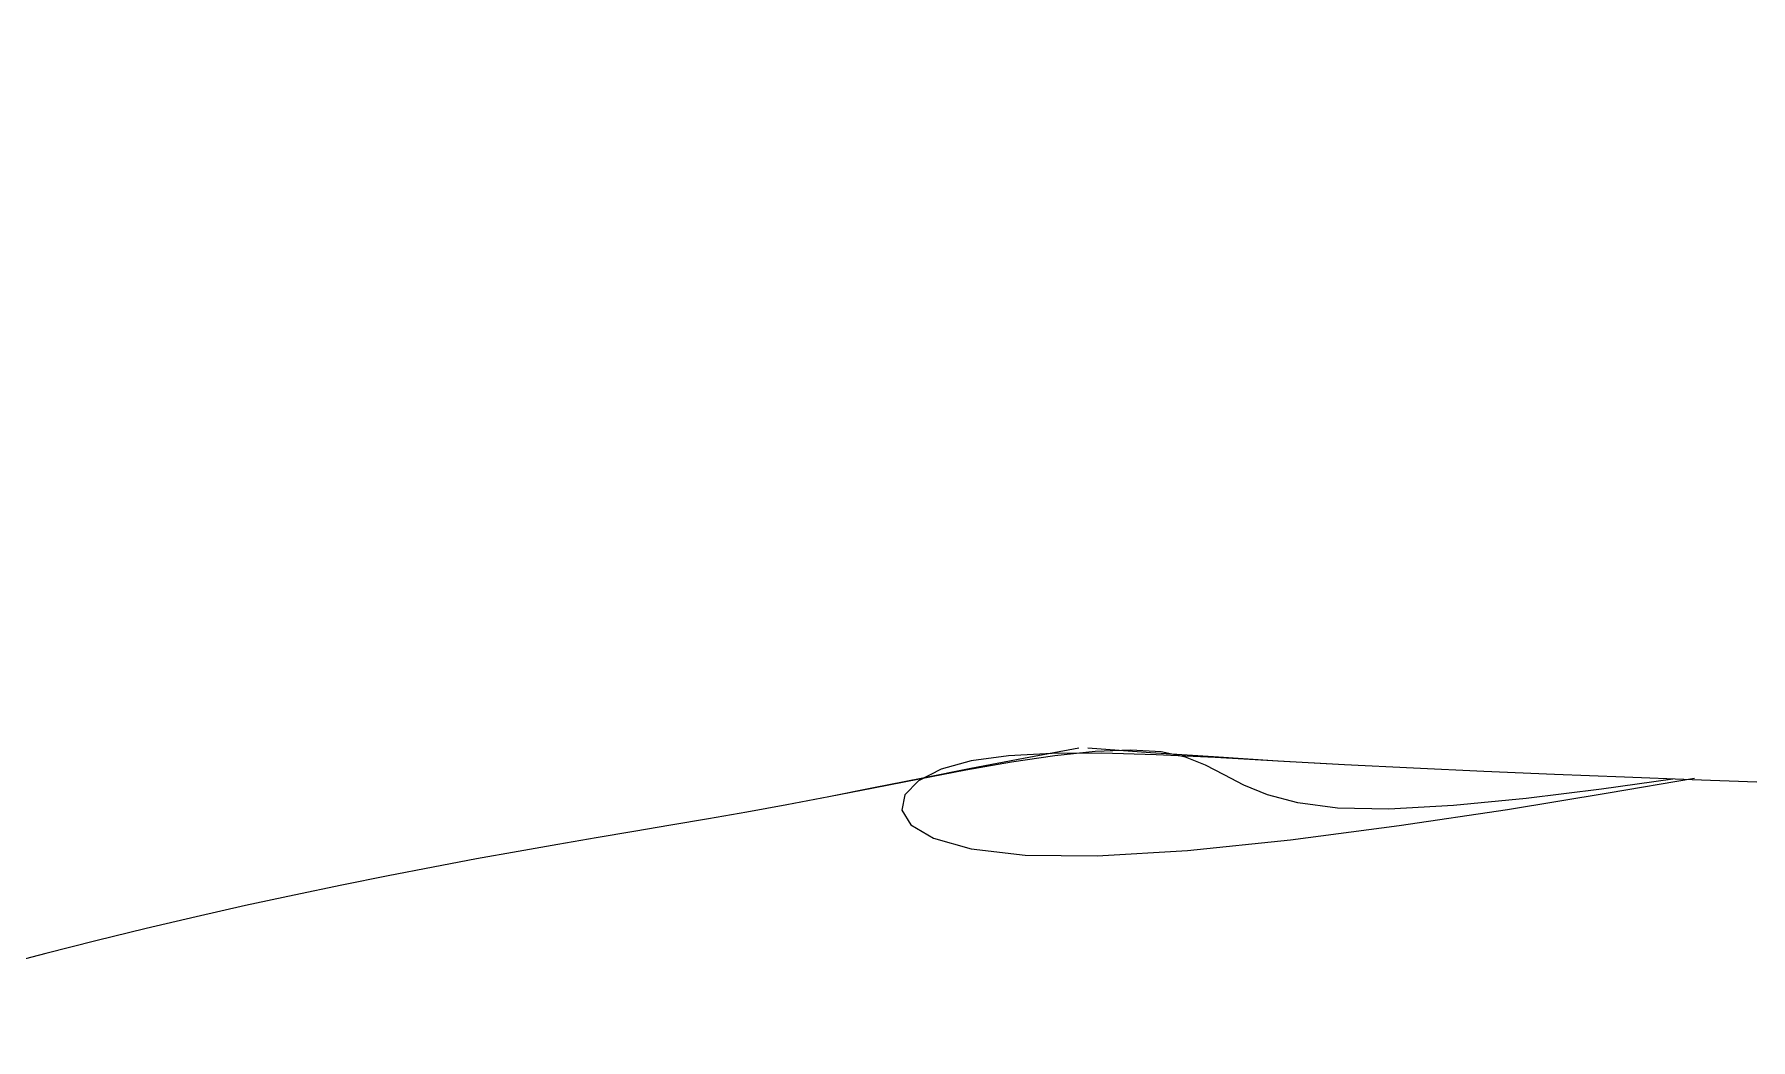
# Model space of a CAD drawing. Header units: millimetres. Extents: x 104198 to 1296755, y -81101 to 81453.
# Drawn here: x 591900.1 to 592047.8, y -26070.8 to -25984.3 of the extents above; entities that cross this region are included whole.
import ezdxf

# ---------------------------------------------------------------- set-up
doc = ezdxf.new("R2010")
doc.units = ezdxf.units.MM
doc.linetypes.add('HIDDEN2', pattern=[0.1875, 0.125, -0.0625])
doc.layers.add('0家具', color=51, linetype='Continuous')
doc.styles.add('黑体', font='simhei.ttf', dxfattribs={"width": 0.7})
doc.dimstyles.new('立面标注', dxfattribs={"dimtxt": 100, "dimasz": 35, "dimexe": 20, "dimexo": 100, "dimtad": 1, "dimdec": 0, "dimtxsty": '黑体', "dimblk": 'ARCHTICK', "dimcen": 80, "dimdle": 20, "dimclrd": 251, "dimclre": 251, "dimclrt": 256, "dimadec": 0, "dimazin": 0, "dimtfac": 1, "dimtdec": 0, "dimtix": 1, "dimtmove": 2, "dimatfit": 3, "dimldrblk": 'DOT', "dimfxl": 200, "dimfxlon": 1, "dimarcsym": 0})

# ---------------------------------------------------------------- blocks, each defined once
blk = doc.blocks.new('_ArchTick')
at = {"color": 2, "linetype": 'ByBlock', "const_width": 0.4}
blk.add_lwpolyline([(-0.5, -0.5), (0.5, 0.5)], dxfattribs=at)
blk = doc.blocks.new('_Dot')
at = {"color": 2, "linetype": 'ByBlock', "lineweight": -2}
blk.add_line((-0.5, 0), (-1, 0), dxfattribs=at)
at = {"color": 2, "linetype": 'ByBlock', "const_width": 0.5}
blk.add_lwpolyline([(-0.25, 0, 1), (0.25, 0, 1)], format="xyb", close=True, dxfattribs=at)
blk = doc.blocks.new('hgfhdrht')
at = {"color": 250, "linetype": 'HIDDEN2', "ltscale": 600}
for p, q in [((591985.2, -31052.85, 0), (591980.67, -31053.72, 0)), ((591985.2, -31052.85, 0), (591980.67, -31053.72, 0)), ((591985.2, -31052.85, 0), (591980.67, -31053.72, 0)), ((591985.2, -31052.85, 0), (591980.67, -31053.72, 0)), ((591985.2, -31052.85, 0), (591980.67, -31053.72, 0)), ((591985.2, -31052.85, 0), (591980.67, -31053.72, 0)), ((591985.2, -31052.85, 0), (591980.67, -31053.72, 0)), ((591985.2, -31052.85, 0), (591980.67, -31053.72, 0)), ((591985.2, -31052.85, 0), (591980.67, -31053.72, 0)), ((591985.2, -31052.85, 0), (591980.67, -31053.72, 0)), ((591985.2, -31052.85, 0), (591980.67, -31053.72, 0)), ((591983.91, -31052.63, 0), (591980.7, -31053.06, 0)), ((591987.66, -31052.42, 0), (591983.91, -31052.63, 0)), ((591987.89, -31052.64, 0), (591984.15, -31053.19, 0)), ((591989.94, -31051.97, 0), (591985.2, -31052.85, 0)), ((591989.94, -31051.97, 0), (591985.2, -31052.85, 0)), ((591989.94, -31051.97, 0), (591985.2, -31052.85, 0)), ((591989.94, -31051.97, 0), (591985.2, -31052.85, 0)), ((591989.94, -31051.97, 0), (591985.2, -31052.85, 0)), ((591989.94, -31051.97, 0), (591985.2, -31052.85, 0)), ((591989.94, -31051.97, 0), (591985.2, -31052.85, 0)), ((591989.94, -31051.97, 0), (591985.2, -31052.85, 0)), ((591989.94, -31051.97, 0), (591985.2, -31052.85, 0)), ((591989.94, -31051.97, 0), (591985.2, -31052.85, 0)), ((591989.94, -31051.97, 0), (591985.2, -31052.85, 0)), ((591991.91, -31052.41, 0), (591987.66, -31052.42, 0)), ((591991.35, -31052.27, 0), (591987.89, -31052.64, 0)), ((591996.11, -31052.37, 0), (591990.73, -31051.98, 0)), ((591996.11, -31052.37, 0), (591990.73, -31051.98, 0)), ((591996.11, -31052.37, 0), (591990.73, -31051.98, 0)), ((591996.11, -31052.37, 0), (591990.73, -31051.98, 0)), ((591996.11, -31052.37, 0), (591990.73, -31051.98, 0)), ((591996.11, -31052.37, 0), (591990.73, -31051.98, 0)), ((591996.11, -31052.37, 0), (591990.73, -31051.98, 0)), ((591996.11, -31052.37, 0), (591990.73, -31051.98, 0)), ((591996.11, -31052.37, 0), (591990.73, -31051.98, 0)), ((591996.11, -31052.37, 0), (591990.73, -31051.98, 0)), ((591996.11, -31052.37, 0), (591990.73, -31051.98, 0)), ((591994.44, -31052.14, 0), (591991.35, -31052.27, 0)), ((591996.6, -31052.55, 0), (591991.91, -31052.41, 0)), ((591997.05, -31052.29, 0), (591994.44, -31052.14, 0)), ((592001.54, -31052.73, 0), (591996.11, -31052.37, 0)), ((592001.54, -31052.73, 0), (591996.11, -31052.37, 0)), ((592001.54, -31052.73, 0), (591996.11, -31052.37, 0)), ((592001.54, -31052.73, 0), (591996.11, -31052.37, 0)), ((592001.54, -31052.73, 0), (591996.11, -31052.37, 0)), ((592001.54, -31052.73, 0), (591996.11, -31052.37, 0)), ((592001.54, -31052.73, 0), (591996.11, -31052.37, 0)), ((592001.54, -31052.73, 0), (591996.11, -31052.37, 0)), ((592001.54, -31052.73, 0), (591996.11, -31052.37, 0)), ((592001.54, -31052.73, 0), (591996.11, -31052.37, 0)), ((592001.54, -31052.73, 0), (591996.11, -31052.37, 0)), ((592001.68, -31052.78, 0), (591996.6, -31052.55, 0)), ((591999.13, -31052.74, 0), (591997.05, -31052.29, 0)), ((592000.85, -31053.44, 0), (591999.13, -31052.74, 0)), ((592007.08, -31053.08, 0), (592001.54, -31052.73, 0)), ((592007.08, -31053.08, 0), (592001.54, -31052.73, 0)), ((592007.08, -31053.08, 0), (592001.54, -31052.73, 0)), ((592007.08, -31053.08, 0), (592001.54, -31052.73, 0)), ((592007.08, -31053.08, 0), (592001.54, -31052.73, 0)), ((592007.08, -31053.08, 0), (592001.54, -31052.73, 0)), ((592007.08, -31053.08, 0), (592001.54, -31052.73, 0)), ((592007.08, -31053.08, 0), (592001.54, -31052.73, 0)), ((592007.08, -31053.08, 0), (592001.54, -31052.73, 0)), ((592007.08, -31053.08, 0), (592001.54, -31052.73, 0)), ((592007.08, -31053.08, 0), (592001.54, -31052.73, 0)), ((592007.1, -31053.08, 0), (592001.68, -31052.78, 0)), ((591978.09, -31053.77, 0), (591976.15, -31054.78, 0)), ((591980.23, -31053.87, 0), (591976.24, -31054.63, 0)), ((591980.67, -31053.72, 0), (591976.37, -31054.58, 0)), ((591980.67, -31053.72, 0), (591976.37, -31054.58, 0)), ((591980.67, -31053.72, 0), (591976.37, -31054.58, 0)), ((591980.67, -31053.72, 0), (591976.37, -31054.58, 0)), ((591980.67, -31053.72, 0), (591976.37, -31054.58, 0)), ((591980.67, -31053.72, 0), (591976.37, -31054.58, 0)), ((591980.67, -31053.72, 0), (591976.37, -31054.58, 0)), ((591980.67, -31053.72, 0), (591976.37, -31054.58, 0)), ((591980.67, -31053.72, 0), (591976.37, -31054.58, 0)), ((591980.67, -31053.72, 0), (591976.37, -31054.58, 0)), ((591980.67, -31053.72, 0), (591976.37, -31054.58, 0)), ((591980.7, -31053.06, 0), (591978.09, -31053.77, 0)), ((591984.15, -31053.19, 0), (591980.23, -31053.87, 0)), ((592002.45, -31054.28, 0), (592000.85, -31053.44, 0)), ((592004.16, -31055.17, 0), (592002.45, -31054.28, 0)), ((592012.81, -31053.4, 0), (592007.08, -31053.08, 0)), ((592012.81, -31053.4, 0), (592007.08, -31053.08, 0)), ((592012.81, -31053.4, 0), (592007.08, -31053.08, 0)), ((592012.81, -31053.4, 0), (592007.08, -31053.08, 0)), ((592012.81, -31053.4, 0), (592007.08, -31053.08, 0)), ((592012.81, -31053.4, 0), (592007.08, -31053.08, 0)), ((592012.81, -31053.4, 0), (592007.08, -31053.08, 0)), ((592012.81, -31053.4, 0), (592007.08, -31053.08, 0)), ((592012.81, -31053.4, 0), (592007.08, -31053.08, 0)), ((592012.81, -31053.4, 0), (592007.08, -31053.08, 0)), ((592012.81, -31053.4, 0), (592007.08, -31053.08, 0)), ((592012.81, -31053.4, 0), (592007.1, -31053.08, 0)), ((592018.74, -31053.7, 0), (592012.81, -31053.4, 0)), ((592018.74, -31053.7, 0), (592012.81, -31053.4, 0)), ((592018.74, -31053.7, 0), (592012.81, -31053.4, 0)), ((592018.74, -31053.7, 0), (592012.81, -31053.4, 0)), ((592018.74, -31053.7, 0), (592012.81, -31053.4, 0)), ((592018.74, -31053.7, 0), (592012.81, -31053.4, 0)), ((592018.74, -31053.7, 0), (592012.81, -31053.4, 0)), ((592018.74, -31053.7, 0), (592012.81, -31053.4, 0)), ((592018.74, -31053.7, 0), (592012.81, -31053.4, 0)), ((592018.74, -31053.7, 0), (592012.81, -31053.4, 0)), ((592018.74, -31053.7, 0), (592012.81, -31053.4, 0)), ((592018.74, -31053.7, 0), (592012.81, -31053.4, 0)), ((592024.8, -31053.97, 0), (592018.74, -31053.7, 0)), ((592024.8, -31053.97, 0), (592018.74, -31053.7, 0)), ((592024.8, -31053.97, 0), (592018.74, -31053.7, 0)), ((592024.8, -31053.97, 0), (592018.74, -31053.7, 0)), ((592024.8, -31053.97, 0), (592018.74, -31053.7, 0)), ((592024.8, -31053.97, 0), (592018.74, -31053.7, 0)), ((592024.8, -31053.97, 0), (592018.74, -31053.7, 0)), ((592024.8, -31053.97, 0), (592018.74, -31053.7, 0)), ((592024.8, -31053.97, 0), (592018.74, -31053.7, 0)), ((592024.8, -31053.97, 0), (592018.74, -31053.7, 0)), ((592024.8, -31053.97, 0), (592018.74, -31053.7, 0)), ((592024.8, -31053.97, 0), (592018.74, -31053.7, 0)), ((592030.88, -31054.23, 0), (592024.8, -31053.97, 0)), ((592030.88, -31054.23, 0), (592024.8, -31053.97, 0)), ((592030.88, -31054.23, 0), (592024.8, -31053.97, 0)), ((592030.88, -31054.23, 0), (592024.8, -31053.97, 0)), ((592030.88, -31054.23, 0), (592024.8, -31053.97, 0)), ((592030.88, -31054.23, 0), (592024.8, -31053.97, 0)), ((592030.88, -31054.23, 0), (592024.8, -31053.97, 0)), ((592030.88, -31054.23, 0), (592024.8, -31053.97, 0)), ((592030.88, -31054.23, 0), (592024.8, -31053.97, 0)), ((592030.88, -31054.23, 0), (592024.8, -31053.97, 0)), ((592030.88, -31054.23, 0), (592024.8, -31053.97, 0)), ((592030.88, -31054.23, 0), (592024.8, -31053.97, 0)), ((592036.9, -31054.47, 0), (592030.88, -31054.23, 0)), ((592036.9, -31054.47, 0), (592030.88, -31054.23, 0)), ((592036.9, -31054.47, 0), (592030.88, -31054.23, 0)), ((592036.9, -31054.47, 0), (592030.88, -31054.23, 0)), ((592036.9, -31054.47, 0), (592030.88, -31054.23, 0)), ((592036.9, -31054.47, 0), (592030.88, -31054.23, 0)), ((592036.9, -31054.47, 0), (592030.88, -31054.23, 0)), ((592036.9, -31054.47, 0), (592030.88, -31054.23, 0)), ((592036.9, -31054.47, 0), (592030.88, -31054.23, 0)), ((592036.9, -31054.47, 0), (592030.88, -31054.23, 0)), ((592036.9, -31054.47, 0), (592030.88, -31054.23, 0)), ((592036.9, -31054.47, 0), (592030.88, -31054.23, 0)), ((592042.74, -31054.7, 0), (592036.9, -31054.47, 0)), ((592042.74, -31054.7, 0), (592036.9, -31054.47, 0)), ((592042.74, -31054.7, 0), (592036.9, -31054.47, 0)), ((592042.74, -31054.7, 0), (592036.9, -31054.47, 0)), ((592042.74, -31054.7, 0), (592036.9, -31054.47, 0)), ((592042.74, -31054.7, 0), (592036.9, -31054.47, 0)), ((592042.74, -31054.7, 0), (592036.9, -31054.47, 0)), ((592042.74, -31054.7, 0), (592036.9, -31054.47, 0)), ((592042.74, -31054.7, 0), (592036.9, -31054.47, 0)), ((592042.74, -31054.7, 0), (592036.9, -31054.47, 0)), ((592042.74, -31054.7, 0), (592036.9, -31054.47, 0)), ((592042.74, -31054.7, 0), (592036.9, -31054.47, 0)), ((591972.29, -31055.4, 0), (591968.45, -31056.16, 0)), ((591972.29, -31055.4, 0), (591968.45, -31056.16, 0)), ((591972.29, -31055.4, 0), (591968.45, -31056.16, 0)), ((591972.29, -31055.4, 0), (591968.45, -31056.16, 0)), ((591972.29, -31055.4, 0), (591968.45, -31056.16, 0)), ((591972.29, -31055.4, 0), (591968.45, -31056.16, 0)), ((591972.29, -31055.4, 0), (591968.45, -31056.16, 0)), ((591972.29, -31055.4, 0), (591968.45, -31056.16, 0)), ((591972.29, -31055.4, 0), (591968.45, -31056.16, 0)), ((591972.29, -31055.4, 0), (591968.45, -31056.16, 0)), ((591972.29, -31055.4, 0), (591968.45, -31056.16, 0)), ((591972.28, -31055.41, 0), (591968.45, -31056.16, 0)), ((591976.24, -31054.63, 0), (591972.28, -31055.41, 0)), ((591976.37, -31054.58, 0), (591972.29, -31055.4, 0)), ((591976.37, -31054.58, 0), (591972.29, -31055.4, 0)), ((591976.37, -31054.58, 0), (591972.29, -31055.4, 0)), ((591976.37, -31054.58, 0), (591972.29, -31055.4, 0)), ((591976.37, -31054.58, 0), (591972.29, -31055.4, 0)), ((591976.37, -31054.58, 0), (591972.29, -31055.4, 0)), ((591976.37, -31054.58, 0), (591972.29, -31055.4, 0)), ((591976.37, -31054.58, 0), (591972.29, -31055.4, 0)), ((591976.37, -31054.58, 0), (591972.29, -31055.4, 0)), ((591976.37, -31054.58, 0), (591972.29, -31055.4, 0)), ((591976.37, -31054.58, 0), (591972.29, -31055.4, 0)), ((591974.98, -31055.99, 0), (591974.73, -31057.3, 0)), ((591976.15, -31054.78, 0), (591974.98, -31055.99, 0)), ((592006.2, -31056, 0), (592004.16, -31055.17, 0)), ((592008.81, -31056.69, 0), (592006.2, -31056, 0)), ((592026.84, -31057.24, 0), (592035.5, -31055.83, 0)), ((592034.94, -31055.5, 0), (592028.46, -31056.31, 0)), ((592041.08, -31054.63, 0), (592034.94, -31055.5, 0)), ((592035.5, -31055.83, 0), (592042.94, -31054.55, 0)), ((592048.31, -31054.91, 0), (592042.74, -31054.7, 0)), ((592048.31, -31054.91, 0), (592042.74, -31054.7, 0)), ((592048.31, -31054.91, 0), (592042.74, -31054.7, 0)), ((592048.31, -31054.91, 0), (592042.74, -31054.7, 0)), ((592048.31, -31054.91, 0), (592042.74, -31054.7, 0)), ((592048.31, -31054.91, 0), (592042.74, -31054.7, 0)), ((592048.31, -31054.91, 0), (592042.74, -31054.7, 0)), ((592048.31, -31054.91, 0), (592042.74, -31054.7, 0)), ((592048.31, -31054.91, 0), (592042.74, -31054.7, 0)), ((592048.31, -31054.91, 0), (592042.74, -31054.7, 0)), ((592048.31, -31054.91, 0), (592042.74, -31054.7, 0)), ((592048.31, -31054.91, 0), (592042.74, -31054.7, 0)), ((591961.38, -31057.48, 0), (591958.07, -31058.06, 0)), ((591961.38, -31057.48, 0), (591958.07, -31058.06, 0)), ((591961.38, -31057.48, 0), (591958.07, -31058.06, 0)), ((591961.38, -31057.48, 0), (591958.07, -31058.06, 0)), ((591961.38, -31057.48, 0), (591958.07, -31058.06, 0)), ((591961.38, -31057.48, 0), (591958.07, -31058.06, 0)), ((591961.38, -31057.48, 0), (591958.07, -31058.06, 0)), ((591961.38, -31057.48, 0), (591958.07, -31058.06, 0)), ((591961.38, -31057.48, 0), (591958.07, -31058.06, 0)), ((591961.38, -31057.48, 0), (591958.07, -31058.06, 0)), ((591961.38, -31057.48, 0), (591958.07, -31058.06, 0)), ((591961.38, -31057.48, 0), (591958.07, -31058.06, 0)), ((591964.82, -31056.85, 0), (591961.38, -31057.48, 0)), ((591964.82, -31056.85, 0), (591961.38, -31057.48, 0)), ((591964.82, -31056.85, 0), (591961.38, -31057.48, 0)), ((591964.82, -31056.85, 0), (591961.38, -31057.48, 0)), ((591964.82, -31056.85, 0), (591961.38, -31057.48, 0)), ((591964.82, -31056.85, 0), (591961.38, -31057.48, 0)), ((591964.82, -31056.85, 0), (591961.38, -31057.48, 0)), ((591964.82, -31056.85, 0), (591961.38, -31057.48, 0)), ((591964.82, -31056.85, 0), (591961.38, -31057.48, 0)), ((591964.82, -31056.85, 0), (591961.38, -31057.48, 0)), ((591964.82, -31056.85, 0), (591961.38, -31057.48, 0)), ((591964.82, -31056.85, 0), (591961.38, -31057.48, 0)), ((591968.45, -31056.16, 0), (591964.82, -31056.85, 0)), ((591968.45, -31056.16, 0), (591964.82, -31056.85, 0)), ((591968.45, -31056.16, 0), (591964.82, -31056.85, 0)), ((591968.45, -31056.16, 0), (591964.82, -31056.85, 0)), ((591968.45, -31056.16, 0), (591964.82, -31056.85, 0)), ((591968.45, -31056.16, 0), (591964.82, -31056.85, 0)), ((591968.45, -31056.16, 0), (591964.82, -31056.85, 0)), ((591968.45, -31056.16, 0), (591964.82, -31056.85, 0)), ((591968.45, -31056.16, 0), (591964.82, -31056.85, 0)), ((591968.45, -31056.16, 0), (591964.82, -31056.85, 0)), ((591968.45, -31056.16, 0), (591964.82, -31056.85, 0)), ((591968.45, -31056.16, 0), (591964.82, -31056.85, 0)), ((591974.73, -31057.3, 0), (591975.5, -31058.58, 0)), ((592012.21, -31057.13, 0), (592008.81, -31056.69, 0)), ((592016.63, -31057.23, 0), (592012.21, -31057.13, 0)), ((592022.19, -31056.92, 0), (592016.63, -31057.23, 0)), ((592017.53, -31058.62, 0), (592026.84, -31057.24, 0)), ((592028.46, -31056.31, 0), (592022.19, -31056.92, 0)), ((591954.85, -31058.61, 0), (591951.65, -31059.15, 0)), ((591954.85, -31058.61, 0), (591951.65, -31059.15, 0)), ((591954.85, -31058.61, 0), (591951.65, -31059.15, 0)), ((591954.85, -31058.61, 0), (591951.65, -31059.15, 0)), ((591954.85, -31058.61, 0), (591951.65, -31059.15, 0)), ((591954.85, -31058.61, 0), (591951.65, -31059.15, 0)), ((591954.85, -31058.61, 0), (591951.65, -31059.15, 0)), ((591954.85, -31058.61, 0), (591951.65, -31059.15, 0)), ((591954.85, -31058.61, 0), (591951.65, -31059.15, 0)), ((591954.85, -31058.61, 0), (591951.65, -31059.15, 0)), ((591954.85, -31058.61, 0), (591951.65, -31059.15, 0)), ((591954.85, -31058.61, 0), (591951.65, -31059.15, 0)), ((591958.07, -31058.06, 0), (591954.85, -31058.61, 0)), ((591958.07, -31058.06, 0), (591954.85, -31058.61, 0)), ((591958.07, -31058.06, 0), (591954.85, -31058.61, 0)), ((591958.07, -31058.06, 0), (591954.85, -31058.61, 0)), ((591958.07, -31058.06, 0), (591954.85, -31058.61, 0)), ((591958.07, -31058.06, 0), (591954.85, -31058.61, 0)), ((591958.07, -31058.06, 0), (591954.85, -31058.61, 0)), ((591958.07, -31058.06, 0), (591954.85, -31058.61, 0)), ((591958.07, -31058.06, 0), (591954.85, -31058.61, 0)), ((591958.07, -31058.06, 0), (591954.85, -31058.61, 0)), ((591958.07, -31058.06, 0), (591954.85, -31058.61, 0)), ((591958.07, -31058.06, 0), (591954.85, -31058.61, 0)), ((591975.5, -31058.58, 0), (591977.45, -31059.73, 0)), ((592008.16, -31059.85, 0), (592017.53, -31058.62, 0)), ((591945.13, -31060.26, 0), (591941.71, -31060.86, 0)), ((591945.13, -31060.26, 0), (591941.71, -31060.86, 0)), ((591945.13, -31060.26, 0), (591941.71, -31060.86, 0)), ((591945.13, -31060.26, 0), (591941.71, -31060.86, 0)), ((591945.13, -31060.26, 0), (591941.71, -31060.86, 0)), ((591945.13, -31060.26, 0), (591941.71, -31060.86, 0)), ((591945.13, -31060.26, 0), (591941.71, -31060.86, 0)), ((591945.13, -31060.26, 0), (591941.71, -31060.86, 0)), ((591945.13, -31060.26, 0), (591941.71, -31060.86, 0)), ((591945.13, -31060.26, 0), (591941.71, -31060.86, 0)), ((591945.13, -31060.26, 0), (591941.71, -31060.86, 0)), ((591945.13, -31060.26, 0), (591941.71, -31060.86, 0)), ((591948.42, -31059.7, 0), (591945.13, -31060.26, 0)), ((591948.42, -31059.7, 0), (591945.13, -31060.26, 0)), ((591948.42, -31059.7, 0), (591945.13, -31060.26, 0)), ((591948.42, -31059.7, 0), (591945.13, -31060.26, 0)), ((591948.42, -31059.7, 0), (591945.13, -31060.26, 0)), ((591948.42, -31059.7, 0), (591945.13, -31060.26, 0)), ((591948.42, -31059.7, 0), (591945.13, -31060.26, 0)), ((591948.42, -31059.7, 0), (591945.13, -31060.26, 0)), ((591948.42, -31059.7, 0), (591945.13, -31060.26, 0)), ((591948.42, -31059.7, 0), (591945.13, -31060.26, 0)), ((591948.42, -31059.7, 0), (591945.13, -31060.26, 0)), ((591948.42, -31059.7, 0), (591945.13, -31060.26, 0)), ((591951.65, -31059.15, 0), (591948.42, -31059.7, 0)), ((591951.65, -31059.15, 0), (591948.42, -31059.7, 0)), ((591951.65, -31059.15, 0), (591948.42, -31059.7, 0)), ((591951.65, -31059.15, 0), (591948.42, -31059.7, 0)), ((591951.65, -31059.15, 0), (591948.42, -31059.7, 0)), ((591951.65, -31059.15, 0), (591948.42, -31059.7, 0)), ((591951.65, -31059.15, 0), (591948.42, -31059.7, 0)), ((591951.65, -31059.15, 0), (591948.42, -31059.7, 0)), ((591951.65, -31059.15, 0), (591948.42, -31059.7, 0)), ((591951.65, -31059.15, 0), (591948.42, -31059.7, 0)), ((591951.65, -31059.15, 0), (591948.42, -31059.7, 0)), ((591951.65, -31059.15, 0), (591948.42, -31059.7, 0)), ((591977.45, -31059.73, 0), (591980.68, -31060.64, 0)), ((591999.3, -31060.77, 0), (592008.16, -31059.85, 0)), ((591938.13, -31061.5, 0), (591934.39, -31062.2, 0)), ((591938.13, -31061.5, 0), (591934.39, -31062.2, 0)), ((591938.13, -31061.5, 0), (591934.39, -31062.2, 0)), ((591938.13, -31061.5, 0), (591934.39, -31062.2, 0)), ((591938.13, -31061.5, 0), (591934.39, -31062.2, 0)), ((591938.13, -31061.5, 0), (591934.39, -31062.2, 0)), ((591938.13, -31061.5, 0), (591934.39, -31062.2, 0)), ((591938.13, -31061.5, 0), (591934.39, -31062.2, 0)), ((591938.13, -31061.5, 0), (591934.39, -31062.2, 0)), ((591938.13, -31061.5, 0), (591934.39, -31062.2, 0)), ((591938.13, -31061.5, 0), (591934.39, -31062.2, 0)), ((591938.13, -31061.5, 0), (591934.39, -31062.2, 0)), ((591941.71, -31060.86, 0), (591938.13, -31061.5, 0)), ((591941.71, -31060.86, 0), (591938.13, -31061.5, 0)), ((591941.71, -31060.86, 0), (591938.13, -31061.5, 0)), ((591941.71, -31060.86, 0), (591938.13, -31061.5, 0)), ((591941.71, -31060.86, 0), (591938.13, -31061.5, 0)), ((591941.71, -31060.86, 0), (591938.13, -31061.5, 0)), ((591941.71, -31060.86, 0), (591938.13, -31061.5, 0)), ((591941.71, -31060.86, 0), (591938.13, -31061.5, 0)), ((591941.71, -31060.86, 0), (591938.13, -31061.5, 0)), ((591941.71, -31060.86, 0), (591938.13, -31061.5, 0)), ((591941.71, -31060.86, 0), (591938.13, -31061.5, 0)), ((591941.71, -31060.86, 0), (591938.13, -31061.5, 0)), ((591980.68, -31060.64, 0), (591985.34, -31061.18, 0)), ((591985.34, -31061.18, 0), (591991.54, -31061.25, 0)), ((591991.54, -31061.25, 0), (591999.3, -31060.77, 0)), ((591930.51, -31062.95, 0), (591926.52, -31063.76, 0)), ((591930.51, -31062.95, 0), (591926.52, -31063.76, 0)), ((591930.51, -31062.95, 0), (591926.52, -31063.76, 0)), ((591930.51, -31062.95, 0), (591926.52, -31063.76, 0)), ((591930.51, -31062.95, 0), (591926.52, -31063.76, 0)), ((591930.51, -31062.95, 0), (591926.52, -31063.76, 0)), ((591930.51, -31062.95, 0), (591926.52, -31063.76, 0)), ((591930.51, -31062.95, 0), (591926.52, -31063.76, 0)), ((591930.51, -31062.95, 0), (591926.52, -31063.76, 0)), ((591930.51, -31062.95, 0), (591926.52, -31063.76, 0)), ((591930.51, -31062.95, 0), (591926.52, -31063.76, 0)), ((591930.51, -31062.95, 0), (591926.52, -31063.76, 0)), ((591934.39, -31062.2, 0), (591930.51, -31062.95, 0)), ((591934.39, -31062.2, 0), (591930.51, -31062.95, 0)), ((591934.39, -31062.2, 0), (591930.51, -31062.95, 0)), ((591934.39, -31062.2, 0), (591930.51, -31062.95, 0)), ((591934.39, -31062.2, 0), (591930.51, -31062.95, 0)), ((591934.39, -31062.2, 0), (591930.51, -31062.95, 0)), ((591934.39, -31062.2, 0), (591930.51, -31062.95, 0)), ((591934.39, -31062.2, 0), (591930.51, -31062.95, 0)), ((591934.39, -31062.2, 0), (591930.51, -31062.95, 0)), ((591934.39, -31062.2, 0), (591930.51, -31062.95, 0)), ((591934.39, -31062.2, 0), (591930.51, -31062.95, 0)), ((591934.39, -31062.2, 0), (591930.51, -31062.95, 0)), ((591922.42, -31064.61, 0), (591918.23, -31065.52, 0)), ((591922.42, -31064.61, 0), (591918.23, -31065.52, 0)), ((591922.42, -31064.61, 0), (591918.23, -31065.52, 0)), ((591922.42, -31064.61, 0), (591918.23, -31065.52, 0)), ((591922.42, -31064.61, 0), (591918.23, -31065.52, 0)), ((591922.42, -31064.61, 0), (591918.23, -31065.52, 0)), ((591922.42, -31064.61, 0), (591918.23, -31065.52, 0)), ((591922.42, -31064.61, 0), (591918.23, -31065.52, 0)), ((591922.42, -31064.61, 0), (591918.23, -31065.52, 0)), ((591922.42, -31064.61, 0), (591918.23, -31065.52, 0)), ((591922.42, -31064.61, 0), (591918.23, -31065.52, 0)), ((591922.42, -31064.61, 0), (591918.23, -31065.52, 0)), ((591926.52, -31063.76, 0), (591922.42, -31064.61, 0)), ((591926.52, -31063.76, 0), (591922.42, -31064.61, 0)), ((591926.52, -31063.76, 0), (591922.42, -31064.61, 0)), ((591926.52, -31063.76, 0), (591922.42, -31064.61, 0)), ((591926.52, -31063.76, 0), (591922.42, -31064.61, 0)), ((591926.52, -31063.76, 0), (591922.42, -31064.61, 0)), ((591926.52, -31063.76, 0), (591922.42, -31064.61, 0)), ((591926.52, -31063.76, 0), (591922.42, -31064.61, 0)), ((591926.52, -31063.76, 0), (591922.42, -31064.61, 0)), ((591926.52, -31063.76, 0), (591922.42, -31064.61, 0)), ((591926.52, -31063.76, 0), (591922.42, -31064.61, 0)), ((591926.52, -31063.76, 0), (591922.42, -31064.61, 0)), ((591918.23, -31065.52, 0), (591913.98, -31066.47, 0)), ((591918.23, -31065.52, 0), (591913.98, -31066.47, 0)), ((591918.23, -31065.52, 0), (591913.98, -31066.47, 0)), ((591918.23, -31065.52, 0), (591913.98, -31066.47, 0)), ((591918.23, -31065.52, 0), (591913.98, -31066.47, 0)), ((591918.23, -31065.52, 0), (591913.98, -31066.47, 0)), ((591918.23, -31065.52, 0), (591913.98, -31066.47, 0)), ((591918.23, -31065.52, 0), (591913.98, -31066.47, 0)), ((591918.23, -31065.52, 0), (591913.98, -31066.47, 0)), ((591918.23, -31065.52, 0), (591913.98, -31066.47, 0)), ((591918.23, -31065.52, 0), (591913.98, -31066.47, 0)), ((591918.23, -31065.52, 0), (591913.98, -31066.47, 0)), ((591909.69, -31067.48, 0), (591905.37, -31068.54, 0)), ((591909.69, -31067.48, 0), (591905.37, -31068.54, 0)), ((591909.69, -31067.48, 0), (591905.37, -31068.54, 0)), ((591909.69, -31067.48, 0), (591905.37, -31068.54, 0)), ((591909.69, -31067.48, 0), (591905.37, -31068.54, 0)), ((591909.69, -31067.48, 0), (591905.37, -31068.54, 0)), ((591909.69, -31067.48, 0), (591905.37, -31068.54, 0)), ((591909.69, -31067.48, 0), (591905.37, -31068.54, 0)), ((591909.69, -31067.48, 0), (591905.37, -31068.54, 0)), ((591909.69, -31067.48, 0), (591905.37, -31068.54, 0)), ((591909.69, -31067.48, 0), (591905.37, -31068.54, 0)), ((591909.69, -31067.48, 0), (591905.37, -31068.54, 0)), ((591913.98, -31066.47, 0), (591909.69, -31067.48, 0)), ((591913.98, -31066.47, 0), (591909.69, -31067.48, 0)), ((591913.98, -31066.47, 0), (591909.69, -31067.48, 0)), ((591913.98, -31066.47, 0), (591909.69, -31067.48, 0)), ((591913.98, -31066.47, 0), (591909.69, -31067.48, 0)), ((591913.98, -31066.47, 0), (591909.69, -31067.48, 0)), ((591913.98, -31066.47, 0), (591909.69, -31067.48, 0)), ((591913.98, -31066.47, 0), (591909.69, -31067.48, 0)), ((591913.98, -31066.47, 0), (591909.69, -31067.48, 0)), ((591913.98, -31066.47, 0), (591909.69, -31067.48, 0)), ((591913.98, -31066.47, 0), (591909.69, -31067.48, 0)), ((591913.98, -31066.47, 0), (591909.69, -31067.48, 0)), ((591905.37, -31068.54, 0), (591901.06, -31069.63, 0)), ((591905.37, -31068.54, 0), (591901.06, -31069.63, 0)), ((591905.37, -31068.54, 0), (591901.06, -31069.63, 0)), ((591905.37, -31068.54, 0), (591901.06, -31069.63, 0)), ((591905.37, -31068.54, 0), (591901.06, -31069.63, 0)), ((591905.37, -31068.54, 0), (591901.06, -31069.63, 0)), ((591905.37, -31068.54, 0), (591901.06, -31069.63, 0)), ((591905.37, -31068.54, 0), (591901.06, -31069.63, 0)), ((591905.37, -31068.54, 0), (591901.06, -31069.63, 0)), ((591905.37, -31068.54, 0), (591901.06, -31069.63, 0)), ((591905.37, -31068.54, 0), (591901.06, -31069.63, 0)), ((591905.37, -31068.54, 0), (591901.06, -31069.63, 0)), ((591901.06, -31069.63, 0), (591896.8, -31070.74, 0)), ((591901.06, -31069.63, 0), (591896.8, -31070.74, 0)), ((591901.06, -31069.63, 0), (591896.8, -31070.74, 0)), ((591901.06, -31069.63, 0), (591896.8, -31070.74, 0)), ((591901.06, -31069.63, 0), (591896.8, -31070.74, 0)), ((591901.06, -31069.63, 0), (591896.8, -31070.74, 0)), ((591901.06, -31069.63, 0), (591896.8, -31070.74, 0)), ((591901.06, -31069.63, 0), (591896.8, -31070.74, 0)), ((591901.06, -31069.63, 0), (591896.8, -31070.74, 0)), ((591901.06, -31069.63, 0), (591896.8, -31070.74, 0)), ((591901.06, -31069.63, 0), (591896.8, -31070.74, 0)), ((591901.06, -31069.63, 0), (591896.8, -31070.74, 0))]:
    blk.add_line(p, q, dxfattribs=at)

msp = doc.modelspace()

# ---------------------------------------------------------------- block references
at = {"color": 2}
msp.add_blockref('hgfhdrht', (0, 5006.23), dxfattribs=at)

# ---------------------------------------------------------------- leaders
at = {"layer": '0家具', "color": 51}
msp.add_leader([(591689.44, -26511.4), (591689.44, -23491.59), (592799.65, -23491.59)], dimstyle='立面标注', dxfattribs=at)

doc.saveas('drawing.dxf')
